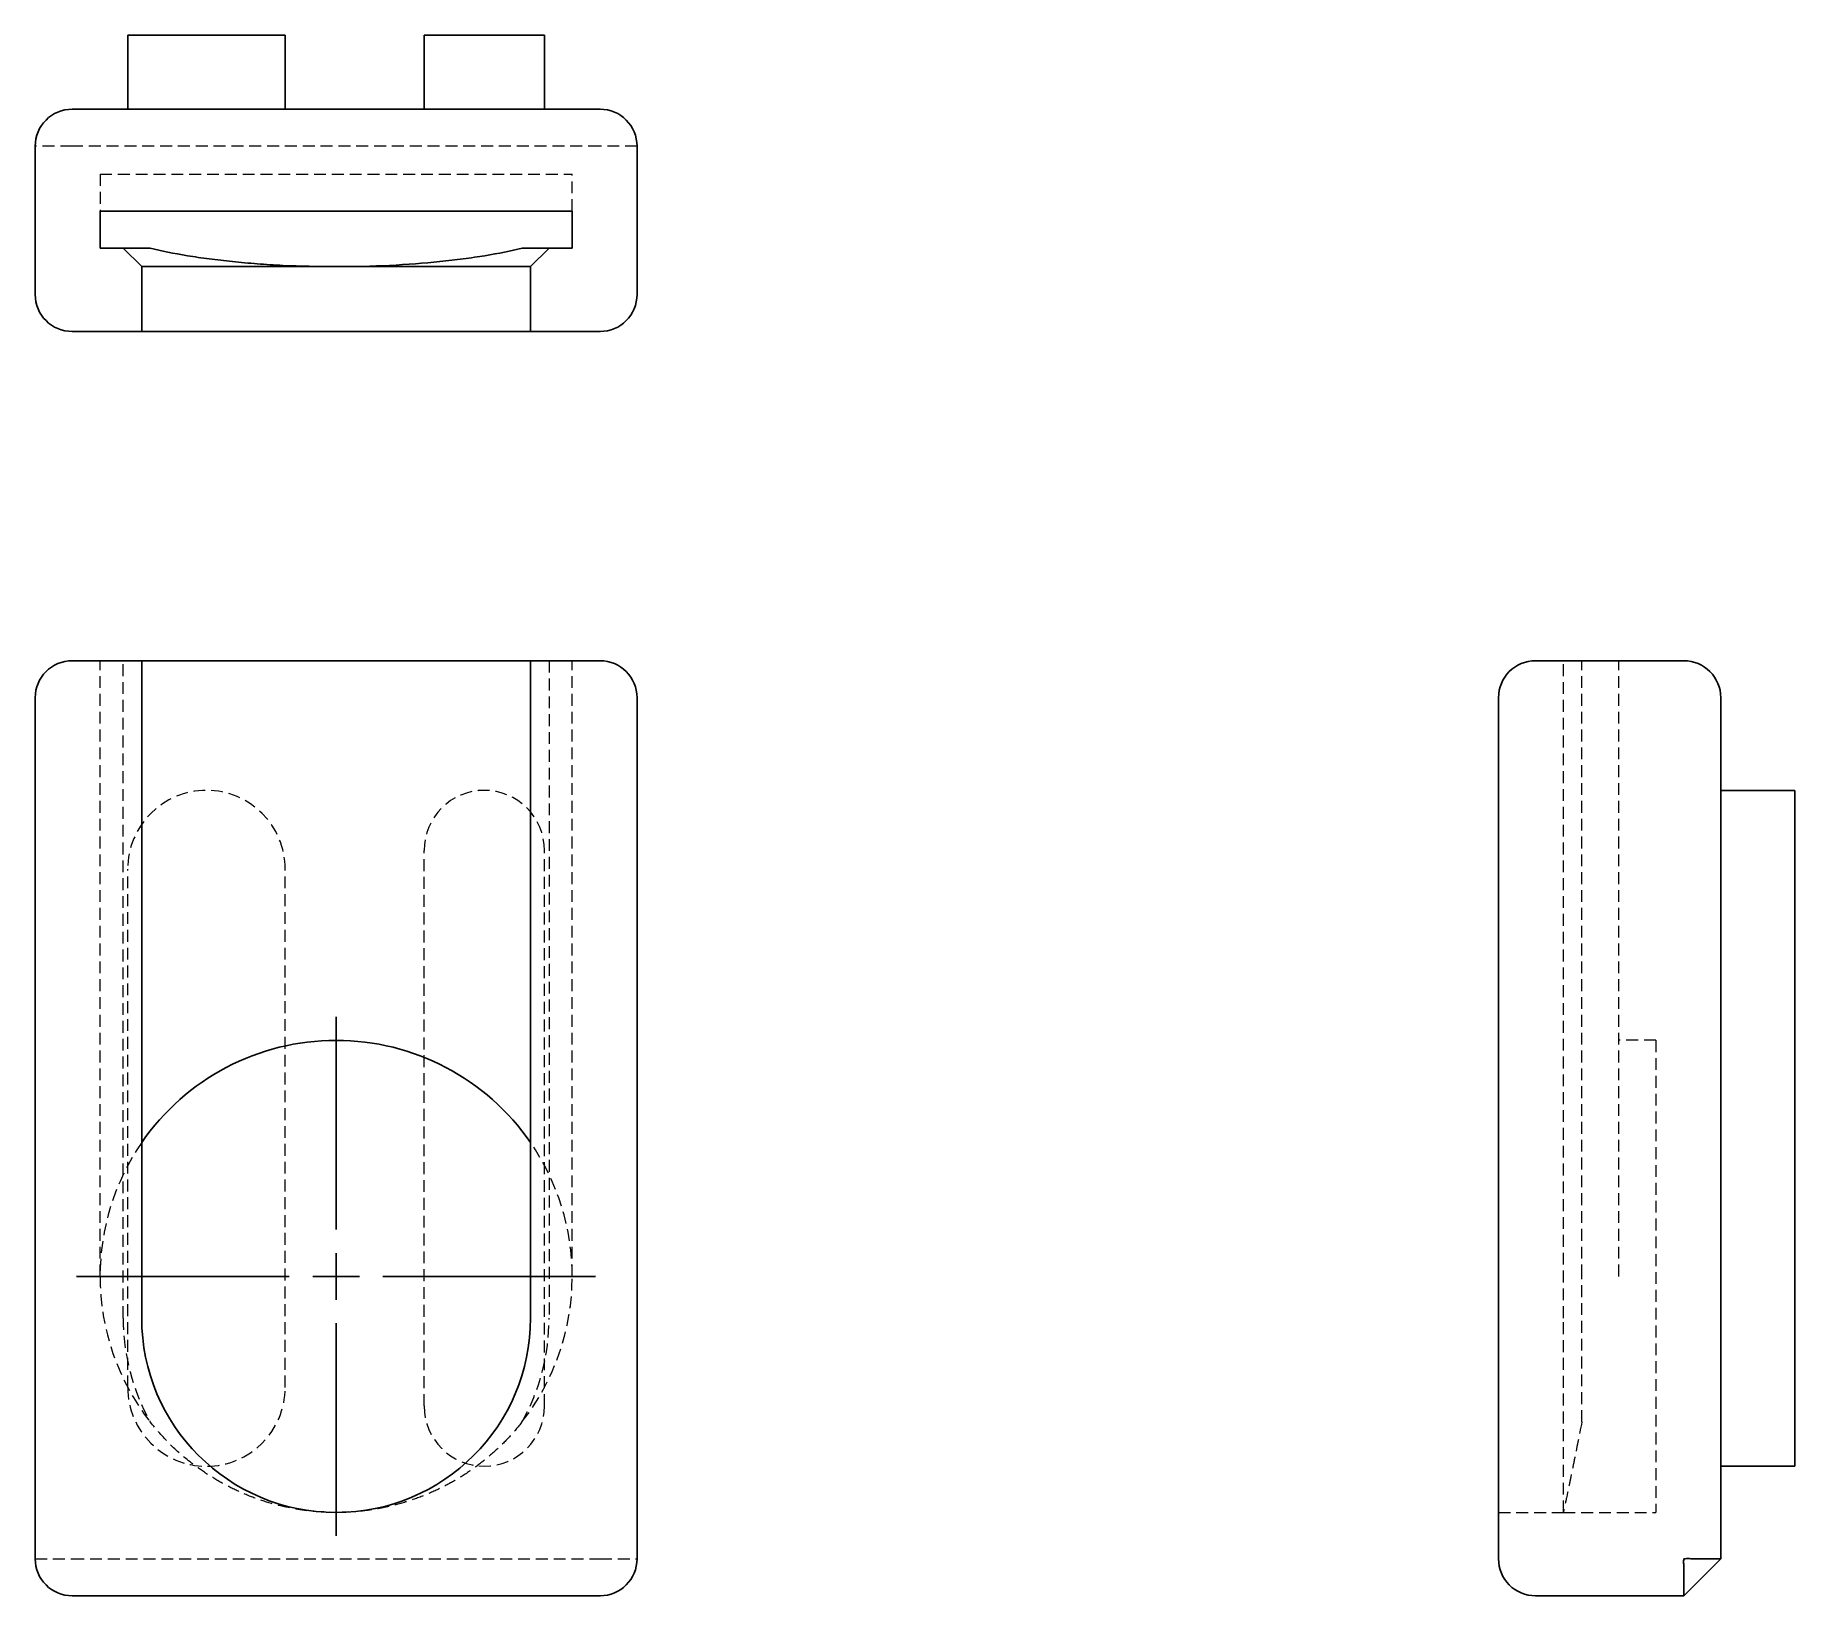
# Model space of a CAD drawing. Header units: millimetres. Extents: x 51 to 239, y 7 to 174.
import ezdxf

# ---------------------------------------------------------------- set-up
doc = ezdxf.new("R2010")
doc.units = ezdxf.units.MM
doc.linetypes.add('HIDDEN', pattern=[1.905, 1.27, -0.635])
doc.layers.add('10', color=7, linetype='Continuous')

# ---------------------------------------------------------------- blocks, each defined once
blk = doc.blocks.new('SW_CENTERMARKSYMBOL_0')
at = {"layer": '10', "color": 0}
for p, q in [((0, 5), (0, 27.72)), ((0, 0), (0, 2.5)), ((-5, 0), (-27.72, 0)), ((0, 0), (-2.5, 0)), ((0, 0), (0, -2.5)), ((0, 0), (2.5, 0)), ((5, 0), (27.72, 0)), ((0, -5), (0, -27.72))]:
    blk.add_line(p, q, dxfattribs=at)

msp = doc.modelspace()

# ---------------------------------------------------------------- linework, layer by layer
at = {"color": 7, "linetype": 'Continuous', "lineweight": 25}
for p, q in [((60.74, 173.83), (60.74, 165.91)), ((77.56, 173.83), (60.74, 173.83)), ((77.56, 165.91), (77.56, 173.83)), ((92.4, 173.83), (92.4, 165.91)), ((105.26, 173.83), (92.4, 173.83)), ((105.26, 165.91), (105.26, 173.83)), ((111.19, 165.91), (54.81, 165.91)), ((50.85, 161.96), (50.85, 146.13)), ((115.15, 146.13), (115.15, 161.96)), ((108.22, 155.03), (57.78, 155.03)), ((57.78, 155.03), (57.78, 151.08)), ((108.22, 155.03), (108.22, 151.08)), ((60.25, 151.08), (57.78, 151.08)), ((60.25, 151.08), (62.23, 149.1)), ((63.14, 151.08), (60.25, 151.08)), ((105.75, 151.08), (102.86, 151.08)), ((103.77, 149.1), (105.75, 151.08)), ((108.22, 151.08), (105.75, 151.08)), ((62.23, 146.13), (62.23, 149.1)), ((62.23, 149.1), (83, 149.1)), ((83, 149.1), (103.77, 149.1)), ((103.77, 146.13), (103.77, 149.1)), ((62.23, 142.17), (62.23, 146.13)), ((103.77, 146.13), (103.77, 142.17)), ((54.81, 142.17), (62.23, 142.17)), ((62.23, 142.17), (103.77, 142.17)), ((103.77, 142.17), (111.19, 142.17)), ((62.23, 107), (54.81, 107)), ((62.23, 103.04), (62.23, 107)), ((103.77, 107), (62.23, 107)), ((111.19, 107), (103.77, 107)), ((103.77, 107), (103.77, 103.04)), ((226.96, 107), (211.13, 107)), ((50.85, 103.04), (50.85, 11.06)), ((62.23, 36.77), (62.23, 103.04)), ((103.77, 36.77), (103.77, 103.04)), ((115.15, 11.06), (115.15, 103.04)), ((207.17, 103.04), (207.17, 11.06)), ((230.91, 11.06), (230.91, 103.04)), ((238.83, 93.15), (230.91, 93.15)), ((238.83, 86.72), (238.83, 93.15)), ((238.83, 27.38), (238.83, 86.72)), ((238.83, 20.95), (238.83, 27.38)), ((230.91, 20.95), (238.83, 20.95)), ((226.96, 7.1), (230.91, 11.06)), ((54.81, 7.1), (111.19, 7.1)), ((211.13, 7.1), (226.96, 7.1))]:
    msp.add_line(p, q, dxfattribs=at)
at = {"color": 7, "linetype": 'HIDDEN', "lineweight": 18}
for p, q in [((111.19, 161.96), (54.81, 161.96)), ((57.78, 158.99), (108.22, 158.99)), ((57.78, 158.99), (57.78, 155.03)), ((108.22, 155.03), (108.22, 158.99)), ((57.78, 41.22), (57.78, 107)), ((60.25, 36.77), (60.25, 107)), ((105.75, 107), (105.75, 36.77)), ((108.22, 41.22), (108.22, 107)), ((214.1, 36.77), (214.1, 107)), ((216.08, 41.22), (216.08, 107)), ((220.03, 41.22), (220.03, 107)), ((92.4, 27.38), (92.4, 86.72)), ((105.26, 27.38), (105.26, 86.72)), ((60.74, 29.35), (60.74, 84.74)), ((77.56, 29.35), (77.56, 84.74)), ((223.99, 66.45), (220.03, 66.45)), ((223.99, 66.45), (223.99, 16)), ((216.08, 25.67), (216.08, 41.22)), ((214.1, 16), (214.1, 36.77)), ((83, 16), (82.3, 16.03)), ((84.28, 16.07), (83, 16)), ((207.17, 16), (214.1, 16)), ((214.1, 16), (223.99, 16)), ((54.81, 11.06), (111.19, 11.06))]:
    msp.add_line(p, q, dxfattribs=at)
at = {"color": 7, "linetype": 'Continuous', "lineweight": 25}
for centre, radius, start, end in [((54.81, 161.96), 3.96, 90, 180), ((111.19, 161.96), 3.96, 0, 90), ((54.81, 146.13), 3.96, 180, 270), ((111.19, 146.13), 3.96, 270, 0), ((54.81, 103.04), 3.96, 90, 180), ((111.19, 103.04), 3.96, 0, 90), ((211.13, 103.04), 3.96, 90, 180), ((226.96, 103.04), 3.96, 0, 90), ((83, 41.22), 25.22, 34.5603, 145.4397), ((83, 36.77), 20.77, 180, 0), ((54.81, 11.06), 3.96, 180, 270), ((111.19, 11.06), 3.96, 270, 0), ((211.13, 11.06), 3.96, 180, 270)]:
    msp.add_arc(centre, radius, start, end, dxfattribs=at)
at = {"color": 7, "linetype": 'HIDDEN', "lineweight": 18}
for centre, radius, start, end in [((69.15, 84.74), 8.41, 0, 180), ((98.83, 86.72), 6.43, 0, 180), ((83, 41.22), 25.22, 145.4397, 180), ((83, 41.22), 25.22, 0, 34.5603), ((83, 41.22), 25.22, 180, 218.0652), ((83, 41.22), 25.22, 321.9348, 0), ((83, 36.77), 22.75, 180, 209.2041), ((83, 36.77), 22.75, 330.7959, 0), ((69.15, 29.35), 8.41, 180, 0), ((98.83, 27.38), 6.43, 180, 0)]:
    msp.add_arc(centre, radius, start, end, dxfattribs=at)
for points, knots in [([(54.81, 161.96), (54.74, 161.96), (54.59, 161.96), (54.37, 161.96), (54.15, 161.96), (53.94, 161.96), (53.73, 161.96), (53.52, 161.96), (53.32, 161.96), (53.12, 161.96), (52.92, 161.96), (52.73, 161.96), (52.54, 161.96), (52.36, 161.96), (52.18, 161.96), (52.01, 161.96), (51.85, 161.96), (51.7, 161.96), (51.54, 161.97), (51.39, 161.97), (51.25, 161.97), (51.13, 161.97), (51.01, 161.97), (50.93, 161.96), (50.87, 161.96), (50.86, 161.96), (50.85, 161.96)], [0, 0, 0, 0, 0.035593, 0.070866, 0.105895, 0.140767, 0.175577, 0.210425, 0.245411, 0.280633, 0.31618, 0.352136, 0.388573, 0.425528, 0.462873, 0.500466, 0.536737, 0.575907, 0.618054, 0.663285, 0.711723, 0.763326, 0.817986, 0.875628, 0.936255, 1, 1, 1, 1]), ([(115.15, 161.96), (115.15, 161.96), (115.14, 161.95), (115.13, 161.95), (115.08, 161.96), (114.98, 161.96), (114.8, 161.96), (114.49, 161.96), (114.07, 161.96), (113.69, 161.96), (113.38, 161.96), (113.04, 161.96), (112.69, 161.96), (112.33, 161.96), (111.96, 161.96), (111.58, 161.96), (111.32, 161.96), (111.19, 161.96)], [0, 0, 0, 0, 0.016968, 0.058288, 0.124971, 0.188085, 0.250099, 0.38033, 0.499546, 0.564668, 0.628255, 0.690697, 0.752436, 0.813889, 0.875429, 0.937378, 1, 1, 1, 1]), ([(81.81, 16.05), (81.52, 16.06), (80.55, 16.09), (78.89, 16.32), (76.84, 16.73), (74.83, 17.33), (72.9, 18.08), (71.04, 18.98), (69.25, 20.05), (67.26, 21.46), (65.15, 23.28), (63.82, 24.87), (63.14, 25.67)], [0, 0, 0, 0, 0.039586, 0.13389, 0.23093, 0.32797, 0.422387, 0.516805, 0.613888, 0.710971, 0.854382, 1, 1, 1, 1]), ([(102.86, 25.67), (102.42, 25.13), (101.53, 24.05), (100.01, 22.56), (98.37, 21.18), (96.61, 19.95), (94.76, 18.88), (92.84, 17.97), (90.82, 17.21), (88.5, 16.58), (86.59, 16.19), (85.38, 16.13), (85.12, 16.12)], [0, 0, 0, 0, 0.101451, 0.203602, 0.307977, 0.413129, 0.514368, 0.616332, 0.720601, 0.825677, 0.962778, 1, 1, 1, 1]), ([(216.08, 25.67), (215.78, 24.17), (215.51, 22.83), (215.15, 21.04), (215.04, 20.48), (214.82, 19.45), (214.73, 18.98), (214.47, 17.73), (214.33, 17.09), (214.14, 16.22), (214.1, 16), (214.1, 16)], [0, 0, 0, 0, 0.25, 0.25, 0.375, 0.375, 0.5, 0.5, 0.75, 0.75, 1, 1, 1, 1]), ([(50.85, 11.06), (50.85, 11.06), (50.86, 11.05), (50.87, 11.05), (50.9, 11.05), (50.93, 11.05), (50.97, 11.05), (51.02, 11.05), (51.07, 11.04), (51.13, 11.04), (51.19, 11.04), (51.26, 11.04), (51.33, 11.04), (51.4, 11.04), (51.47, 11.04), (51.55, 11.05), (51.62, 11.05), (51.7, 11.05), (51.78, 11.05), (51.86, 11.05), (51.93, 11.05), (52.09, 11.06), (52.35, 11.05), (52.73, 11.05), (53.12, 11.05), (53.52, 11.05), (53.94, 11.05), (54.37, 11.05), (54.66, 11.05), (54.81, 11.06)], [0, 0, 0, 0, 0.0322858, 0.0637609, 0.094459, 0.1244014, 0.1535994, 0.182056, 0.2097682, 0.236728, 0.2629245, 0.2883442, 0.312973, 0.3367962, 0.3598131, 0.3820425, 0.4035018, 0.4242056, 0.4441658, 0.4633929, 0.4818959, 0.4996835, 0.5745836, 0.6479496, 0.7194288, 0.7896134, 0.8592528, 0.9291398, 1, 1, 1, 1]), ([(111.19, 11.06), (111.26, 11.06), (111.4, 11.06), (111.6, 11.05), (111.81, 11.05), (112.01, 11.05), (112.21, 11.05), (112.4, 11.05), (112.6, 11.05), (112.79, 11.05), (112.97, 11.05), (113.15, 11.05), (113.33, 11.05), (113.5, 11.05), (113.67, 11.06), (113.83, 11.06), (114.11, 11.06), (114.49, 11.06), (114.79, 11.05), (114.96, 11.05), (115.04, 11.06), (115.1, 11.07), (115.14, 11.07), (115.14, 11.06), (115.15, 11.06)], [0, 0, 0, 0, 0.033489, 0.066758, 0.09984, 0.132774, 0.165603, 0.198375, 0.231143, 0.263963, 0.296895, 0.330003, 0.363352, 0.39701, 0.431046, 0.465526, 0.500464, 0.619595, 0.749845, 0.799461, 0.849569, 0.900299, 0.950773, 1, 1, 1, 1])]:
    msp.add_open_spline(points, degree=3, knots=knots, dxfattribs=at)
at = {"color": 7, "linetype": 'Continuous', "lineweight": 25}
for points, knots in [([(83, 149.1), (81.07, 149.1), (79.18, 149.14), (76.86, 149.26), (76.4, 149.28), (75.48, 149.34), (75.02, 149.37), (73.66, 149.47), (72.78, 149.55), (71.08, 149.73), (70.25, 149.82), (69.05, 149.98), (68.66, 150.03), (67.88, 150.15), (67.5, 150.21), (65.65, 150.51), (64.32, 150.78), (63.14, 151.08)], [0, 0, 0, 0, 0.25, 0.25, 0.3125, 0.3125, 0.375, 0.375, 0.5, 0.5, 0.625, 0.625, 0.6875, 0.6875, 0.75, 0.75, 1, 1, 1, 1]), ([(102.86, 151.08), (101.68, 150.78), (100.36, 150.51), (98.16, 150.15), (97.39, 150.04), (95.77, 149.82), (94.94, 149.73), (92.38, 149.47), (90.59, 149.33), (86.84, 149.14), (84.93, 149.1), (83, 149.1)], [0, 0, 0, 0, 0.25, 0.25, 0.375, 0.375, 0.5, 0.5, 0.75, 0.75, 1, 1, 1, 1]), ([(226.96, 11.06), (226.96, 11.02), (226.95, 10.9), (226.95, 10.64), (226.96, 10.29), (226.96, 9.9), (226.96, 9.41), (226.96, 8.83), (226.96, 8.33), (226.96, 7.98), (226.96, 7.75), (226.96, 7.55), (226.96, 7.38), (226.96, 7.25), (226.96, 7.16), (226.96, 7.11), (226.96, 7.1), (226.96, 7.1)], [0, 0, 0, 0, 0.016968, 0.058288, 0.124971, 0.188085, 0.250099, 0.38033, 0.499546, 0.564668, 0.628255, 0.690697, 0.752436, 0.813889, 0.875429, 0.937378, 1, 1, 1, 1]), ([(230.91, 11.06), (230.91, 11.06), (230.91, 11.06), (230.89, 11.05), (230.87, 11.05), (230.83, 11.05), (230.79, 11.05), (230.73, 11.05), (230.66, 11.05), (230.59, 11.05), (230.5, 11.05), (230.4, 11.05), (230.29, 11.05), (230.17, 11.05), (230.04, 11.06), (229.9, 11.06), (229.63, 11.06), (229.18, 11.06), (228.63, 11.05), (228.18, 11.05), (227.88, 11.06), (227.57, 11.07), (227.26, 11.07), (227.06, 11.06), (226.96, 11.06)], [0, 0, 0, 0, 0.033489, 0.066758, 0.09984, 0.132774, 0.165603, 0.198375, 0.231143, 0.263963, 0.296895, 0.330003, 0.363352, 0.39701, 0.431046, 0.465526, 0.500464, 0.619595, 0.749845, 0.799461, 0.849569, 0.900299, 0.950773, 1, 1, 1, 1])]:
    msp.add_open_spline(points, degree=3, knots=knots, dxfattribs=at)

# ---------------------------------------------------------------- block references
at = {"layer": '10'}
msp.add_blockref('SW_CENTERMARKSYMBOL_0', (83, 41.22), dxfattribs=at)

doc.saveas('drawing.dxf')
